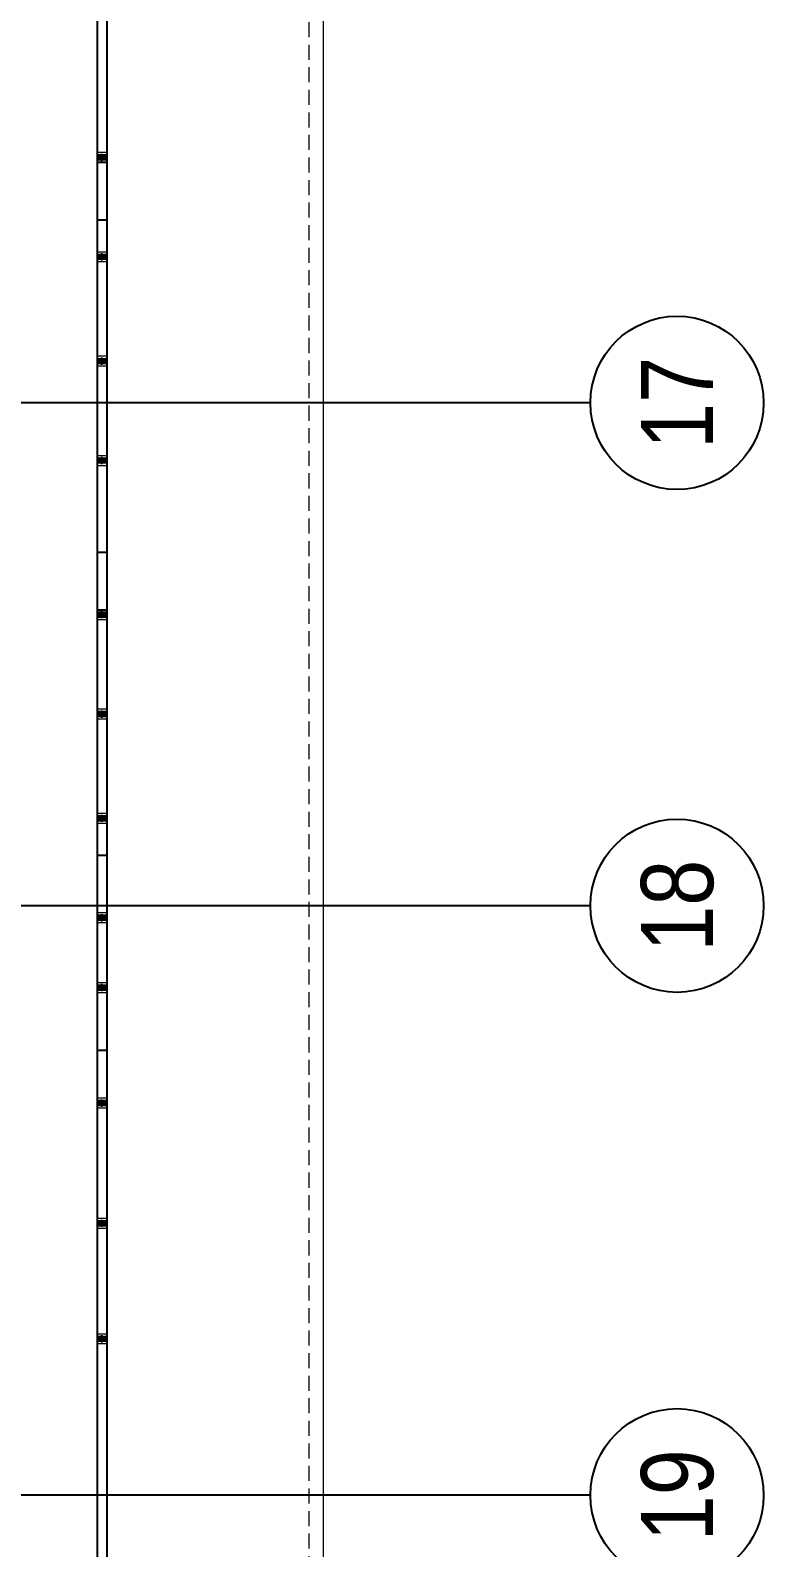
# Model space of a CAD drawing. Header units: millimetres. Extents: x -25197 to 555828, y -17247 to 174153.
# Drawn here: x 493299 to 508539, y -1088 to 30440 of the extents above; entities that cross this region are included whole.
import ezdxf
from ezdxf.enums import TextEntityAlignment as Align

# ---------------------------------------------------------------- set-up
doc = ezdxf.new("R2010")
doc.units = ezdxf.units.MM
doc.header["$LTSCALE"] = 250
for name, pattern in [('CHG_XX_Cot_Tang 1$0$CENTER', [20.2, 12.7, -2.5, 2.5, -2.5]), ('CHG_XX_Cot_Tang 1$0$CENTER2', [28.575, 19.05, -3.175, 3.175, -3.175]), ('CHG_XX_Cot_Tang 1$0$HIDDEN', [0.375, 0.25, -0.125]), ('CHG_XX_Cot_Tang 1$0$MB_Luoi truc$0$HTT Hidden 21', [3, 2, -1]), ('CHG_XX_Luoi truc$0$MB_Luoi truc$0$Center101', [13, 10, -1, 1, -1])]:
    doc.linetypes.add(name, pattern=pattern)
for name, color, linetype in [("CHG_XX_Cot_Tang 1$0$'S_Concrete_Center_1", 8, 'CHG_XX_Cot_Tang 1$0$CENTER2'), ("CHG_XX_Cot_Tang 1$0$'S_Steel_ Bold", 8, 'Continuous'), ('CHG_XX_Cot_Tang 1$0$Vach VH3', 3, 'Continuous'), ('CHG_XX_Luoi truc$0$Grid', 34, 'Continuous'), ('CHG_XX_Luoi truc$0$Grid Line', 8, 'CHG_XX_Luoi truc$0$MB_Luoi truc$0$Center101')]:
    doc.layers.add(name, color=color, linetype=linetype)
for name, color, linetype, lineweight in [("CHG_XX_Cot_Tang 1$0$'S_Steel_Cont_2 Normal", 2, 'Continuous', 25), ("CHG_XX_Cot_Tang 1$0$'S_Steel_Cont_2 Normal_Plate", 150, 'Continuous', 15), ('CHG_XX_Cot_Tang 1$0$Cot thep', 51, 'Continuous', 15), ('CHG_XX_Cot_Tang 1$0$Net thay Tuong', 3, 'Continuous', 20), ('CHG_XX_Cot_Tang 1$0$NS-Pier', 150, 'Continuous', 9), ('Net cat Tuong', 4, 'Continuous', 9)]:
    doc.layers.add(name, color=color, linetype=linetype, lineweight=lineweight)
doc.styles.add('CHG_XX_Luoi truc$0$MB_Luoi truc$0$Grid A-F$0$VNI-HelveCB', font='VHELVCB_0.TTF')

# ---------------------------------------------------------------- blocks, each defined once
blk = doc.blocks.new('*U2171')
at = {"layer": 'CHG_XX_Luoi truc$0$Grid', "lineweight": -2}
blk.add_line((0, -3), (0, 0), dxfattribs=at)
blk.add_circle((0, -9), 6, dxfattribs=at)
at = {"layer": 'CHG_XX_Luoi truc$0$Grid Line'}
blk.add_line((0, 0), (0, 438), dxfattribs=at)
at = {"layer": 'CHG_XX_Luoi truc$0$Grid', "lineweight": -2, "style": 'CHG_XX_Luoi truc$0$MB_Luoi truc$0$Grid A-F$0$VNI-HelveCB'}
for tag, p in [('GRIDSUB', (0, 447)), ('GRID', (0, -9))]:
    blk.add_attdef(tag, text='', height=5, dxfattribs=at).set_placement(p, align=Align.MIDDLE)
blk = doc.blocks.new('CHG_XX_Luoi truc')
at = {"layer": 'CHG_XX_Luoi truc$0$Grid'}
ref = blk.add_blockref('*U2171', (110703, 22700), dxfattribs=dict(at, xscale=300.0000000000013, yscale=300.0000000000013, zscale=300.0000000000013, rotation=90))
ref.add_attrib('GRID', '17', dxfattribs={"lineweight": -2, "height": 1500, "rotation": 90, "style": 'CHG_XX_Luoi truc$0$MB_Luoi truc$0$Grid A-F$0$VNI-HelveCB'}).set_placement((113403, 22700), align=Align.MIDDLE)
ref = blk.add_blockref('*U2171', (110703, 12250), dxfattribs=dict(at, xscale=300.0000000000013, yscale=300.0000000000013, zscale=300.0000000000013, rotation=90))
ref.add_attrib('GRID', '18', dxfattribs={"lineweight": -2, "height": 1500, "rotation": 90, "style": 'CHG_XX_Luoi truc$0$MB_Luoi truc$0$Grid A-F$0$VNI-HelveCB'}).set_placement((113403, 12250), align=Align.MIDDLE)
ref = blk.add_blockref('*U2171', (110703, 0), dxfattribs=dict(at, xscale=300.0000000000013, yscale=300.0000000000013, zscale=300.0000000000013, rotation=90))
ref.add_attrib('GRID', '19', dxfattribs={"lineweight": -2, "height": 1500, "rotation": 90, "style": 'CHG_XX_Luoi truc$0$MB_Luoi truc$0$Grid A-F$0$VNI-HelveCB'}).set_placement((113403, 0), align=Align.MIDDLE)
blk = doc.blocks.new('*U2301')
at = {"layer": "CHG_XX_Cot_Tang 1$0$'S_Steel_ Bold", "linetype": 'CHG_XX_Cot_Tang 1$0$CENTER', "ltscale": 0.05}
for p, q in [((-13, 0), (13, 0)), ((0, 13), (0, -13))]:
    blk.add_line(p, q, dxfattribs=at)
at = {"layer": "CHG_XX_Cot_Tang 1$0$'S_Steel_ Bold", "color": 1}
blk.add_circle((0, 0), 7, dxfattribs=at)
blk = doc.blocks.new('CHG_XX_Cot_Tang 1$0$A$C42BB3C5E')
at = {"color": 8, "linetype": 'CHG_XX_Cot_Tang 1$0$MB_Luoi truc$0$HTT Hidden 21'}
blk.add_lwpolyline([(-75, -113), (125, -113), (125, 87), (-75, 87)], close=True, dxfattribs=at)
at = {"layer": "CHG_XX_Cot_Tang 1$0$'S_Concrete_Center_1"}
for p, q in [((25, 63), (25, -88)), ((125, -13), (-83, -13))]:
    blk.add_line(p, q, dxfattribs=at)
at = {"layer": "CHG_XX_Cot_Tang 1$0$'S_Steel_Cont_2 Normal"}
blk.add_lwpolyline([(-37, -15, 0.414214), (-43, -21), (-43, -50), (-50, -50), (-50, 25), (-43, 25), (-43, -4, 0.414214), (-37, -10), (87, -10, 0.414214), (93, -4), (93, 25), (100, 25), (100, -50), (93, -50), (93, -21, 0.414214), (87, -15)], format="xyb", close=True, dxfattribs=at)
at = {"layer": "CHG_XX_Cot_Tang 1$0$'S_Steel_Cont_2 Normal_Plate"}
blk.add_lwpolyline([(115, 45), (115, -70), (-65, -70), (-65, 45)], close=True, dxfattribs=at)
at = {"layer": "CHG_XX_Cot_Tang 1$0$'S_Steel_ Bold"}
for p in [(-10, 20), (60, 20)]:
    blk.add_blockref('*U2301', p, dxfattribs=at)
at = {"layer": "CHG_XX_Cot_Tang 1$0$'S_Steel_ Bold", "xscale": -1, "rotation": 180}
for p in [(-10, -45), (60, -45)]:
    blk.add_blockref('*U2301', p, dxfattribs=at)
blk = doc.blocks.new('CHG_XX_Cot_Tang 1$0$net pergola')
at = {"layer": 'CHG_XX_Cot_Tang 1$0$Net thay Tuong', "rotation": 180}
for p in [(67057, -23712), (67057, -25779), (67057, -27946), (67057, -30012), (67057, -33212), (67057, -35279), (67057, -37446), (67057, -39512), (67057, -40963), (67057, -43362), (67057, -45862), (67057, -48262)]:
    blk.add_blockref('CHG_XX_Cot_Tang 1$0$A$C42BB3C5E', p, dxfattribs=at)
blk = doc.blocks.new('CHG_XX_Cot_Tang 1')
at = {"layer": 'CHG_XX_Cot_Tang 1$0$NS-Pier', "linetype": 'Continuous', "ltscale": 5}
blk.add_lwpolyline([(-300, 85450), (-10900, 85450), (-10900, 163400), (99639.2, 163400), (106050, 158254.3), (106050, -6022), (103575.5, -9000), (32350, -9000), (32350, 84050), (-300, 84050)], close=True, dxfattribs=at)
at = {"layer": 'CHG_XX_Cot_Tang 1$0$NS-Pier', "linetype": 'CHG_XX_Cot_Tang 1$0$HIDDEN', "ltscale": 5}
blk.add_lwpolyline([(32650, 84350), (0, 84350), (0, 85750), (-10600, 85750), (-10600, 163100), (99533.7, 163100), (105750, 158110.4), (105750, -5913.6), (103434.7, -8700), (32650, -8700), (32650, 84350), (32650, -8700), (103404.7, -8700)], dxfattribs=at)
at = {"layer": 'CHG_XX_Cot_Tang 1$0$Vach VH3'}
for p, q in [((101350, 50233.2), (101350, -1800)), ((101550, 50315.8), (101550, -2000)), ((101350, 27700), (101550, 27700)), ((101350, 26500), (101550, 26500)), ((101350, 19600), (101550, 19600)), ((101350, 18400), (101550, 18400)), ((101350, 13300), (101550, 13300)), ((101350, 9250), (101550, 9250))]:
    blk.add_line(p, q, dxfattribs=at)
at = {"layer": 'CHG_XX_Cot_Tang 1$0$Cot thep'}
blk.add_blockref('CHG_XX_Cot_Tang 1$0$net pergola', (34418.2, 51500), dxfattribs=at)
at = {"layer": 'CHG_XX_Cot_Tang 1$0$NS-Pier'}
blk.add_blockref('CHG_XX_Luoi truc', (0, 0), dxfattribs=at)

msp = doc.modelspace()

# ---------------------------------------------------------------- block references
at = {"layer": 'Net cat Tuong'}
for name in ['CHG_XX_Luoi truc', 'CHG_XX_Cot_Tang 1', 'CHG_XX_Cot_Tang 1']:
    msp.add_blockref(name, (393336.05606, 0), dxfattribs=at)

doc.saveas('drawing.dxf')
